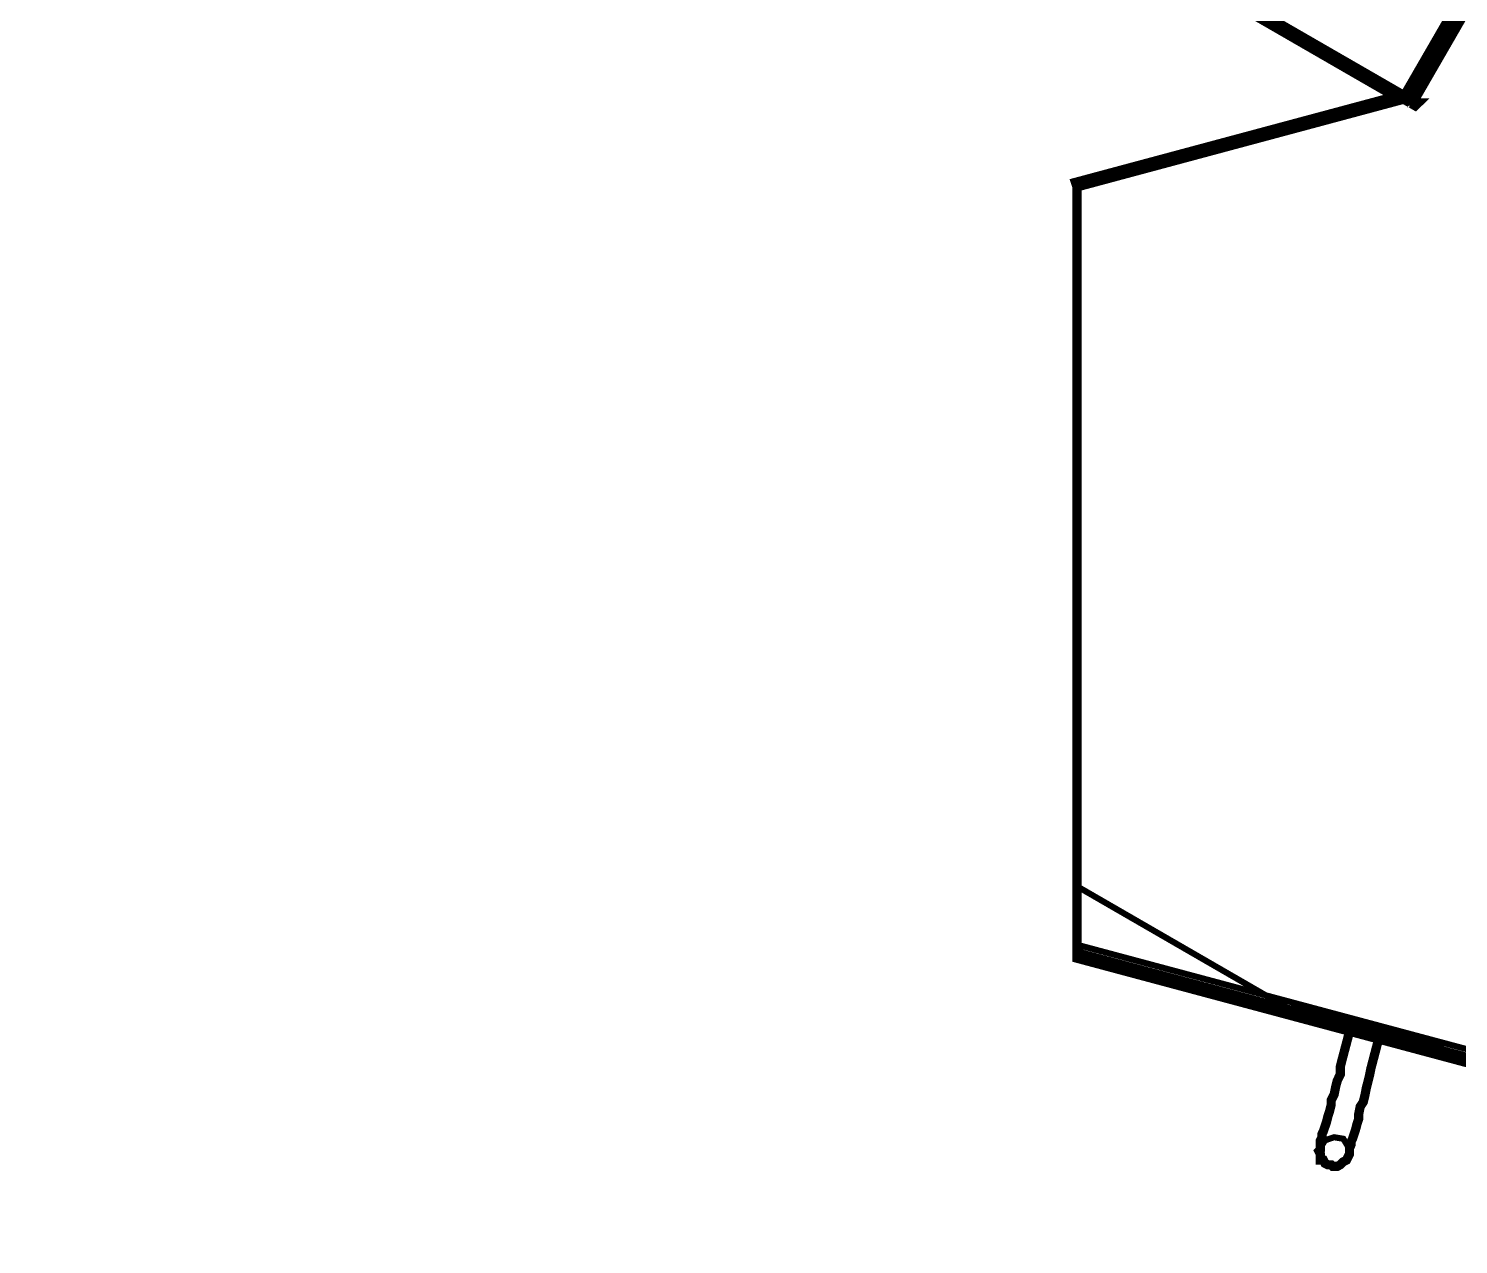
# Model space of a CAD drawing. Extents: x 0.1 to 11.6, y 0.3 to 16.2.
# Drawn here: x 8.005 to 9.562, y 6.123 to 7.447 of the extents above; entities that cross this region are included whole.
import ezdxf

# ---------------------------------------------------------------- set-up
doc = ezdxf.new("R2010")
doc.units = 0
doc.header["$MEASUREMENT"] = 0

msp = doc.modelspace()

# ---------------------------------------------------------------- linework, layer by layer
at = {"color": 0}
for points, const_width in [([(5.30501, 9.79167), (9.49333, 7.37332)], 0.01), ([(9.50499, 7.37332), (6.05333, 9.36501), (6.09, 9.42833)], 0.01), ([(10.9933, 7.47), (11.0084, 7.40169), (11.0183, 7.33165), (11.0217, 7.26167), (11.0217, 6.77501), (11.0183, 6.71001), (11.0084, 6.64501), (10.9916, 6.58165), (10.9683, 6.52165), (10.94, 6.46164), (10.905, 6.40668), (10.865, 6.35499), (10.82, 6.30832), (10.77, 6.26665), (10.7167, 6.22835), (10.6583, 6.19667), (10.5983, 6.17165), (10.5367, 6.15332), (10.4717, 6.13997), (10.4067, 6.13336), (10.3417, 6.13499), (10.2767, 6.14165), (10.2116, 6.155), (9.53999, 6.33501)], 0.00667), ([(9.50499, 7.37668), (9.14501, 7.28), (9.14665, 7.27501), (9.50667, 7.37169), (9.50667, 7.37332)], 0.01), ([(9.49333, 7.37169), (9.50168, 7.36833)], 0.00667), ([(9.51335, 7.36833), (9.51335, 7.36664), (9.51497, 7.36664), (9.51833, 7.36664), (9.51497, 7.36333), (9.50331, 7.37001)], 0.01), ([(9.50499, 7.37332), (9.50331, 7.37169), (9.50331, 7.37001), (9.50168, 7.36833)], 0.00667), ([(9.50499, 7.375), (9.50667, 7.375)], 0.00667), ([(9.50667, 7.375), (9.50667, 7.37169)], 0.00667), ([(9.14665, 7.27501), (9.14665, 6.435), (10.21, 6.15001), (10.2717, 6.13667), (10.3333, 6.12999), (10.3967, 6.12831), (10.4583, 6.13336), (10.52, 6.14333), (10.58, 6.16), (10.6383, 6.18164), (10.695, 6.21001), (10.7483, 6.24333), (10.7983, 6.28168), (10.8433, 6.32335), (10.885, 6.37169), (10.9217, 6.42165), (10.9533, 6.47499), (10.9783, 6.53168), (11, 6.59169), (11.015, 6.65169), (11.0233, 6.71332), (11.0267, 6.77669)], 0.01), ([(9.40332, 6.36501), (9.14665, 6.51335)], 0.00667), ([(10.2133, 6.15668), (9.15001, 6.44168), (9.15169, 6.44835), (10.215, 6.16336)], 0.00667), ([(9.14833, 6.44), (9.14665, 6.43332)], 0.00667), ([(9.38336, 6.37668), (9.14833, 6.44)], 0.00667), ([(9.44336, 6.35499), (9.435, 6.32335), (9.43332, 6.31668), (9.43332, 6.30832), (9.43001, 6.30165), (9.42833, 6.29497), (9.42665, 6.28668), (9.42333, 6.28), (9.42333, 6.27501), (9.42165, 6.26833), (9.41997, 6.26335), (9.41835, 6.25667), (9.41667, 6.25168), (9.41499, 6.24669), (9.41336, 6.24333), (9.41336, 6.24001), (9.41168, 6.23665), (9.41168, 6.23503), (9.41168, 6.23167), (9.41168, 6.22999), (9.41168, 6.22667), (9.41, 6.22499), (9.41168, 6.22168), (9.41168, 6.21832), (9.41168, 6.215), (9.41499, 6.215), (9.41667, 6.21164), (9.41997, 6.21001), (9.42333, 6.21001), (9.42503, 6.20833), (9.43001, 6.20833), (9.43332, 6.21001), (9.435, 6.21164), (9.43668, 6.21332), (9.44, 6.215), (9.44168, 6.21832), (9.44336, 6.22168), (9.44336, 6.22331), (9.44336, 6.22499), (9.44336, 6.22835), (9.44499, 6.23167), (9.44499, 6.23503), (9.44667, 6.23833), (9.44835, 6.24333), (9.44997, 6.24832), (9.45167, 6.25499), (9.45335, 6.25999), (9.45335, 6.26497), (9.45503, 6.27333), (9.45833, 6.27832), (9.46001, 6.285), (9.46164, 6.29335), (9.46332, 6.30003), (9.465, 6.30664), (9.46669, 6.315), (9.47499, 6.34668)], 0.01), ([(9.44336, 6.22), (9.44168, 6.22999), (9.43668, 6.23833), (9.42665, 6.24001), (9.41667, 6.23665), (9.41168, 6.22835)], 0.00667)]:
    msp.add_lwpolyline(points, dxfattribs=dict(at, const_width=const_width))
at = {"color": 0, "const_width": 0.01}
for points in [[(10.0384, 8.30165), (10.0433, 8.29833), (9.50836, 7.37169), (9.50331, 7.375), (10.0384, 8.30165)], [(10.0483, 8.29497), (10.0433, 8.29833), (9.50836, 7.37169), (9.51335, 7.36833), (10.0483, 8.29497)], [(9.53999, 6.33664), (9.38336, 6.37668), (9.38499, 6.38336), (9.54167, 6.34), (9.53999, 6.33664)]]:
    msp.add_lwpolyline(points, close=True, dxfattribs=at)

doc.saveas('drawing.dxf')
